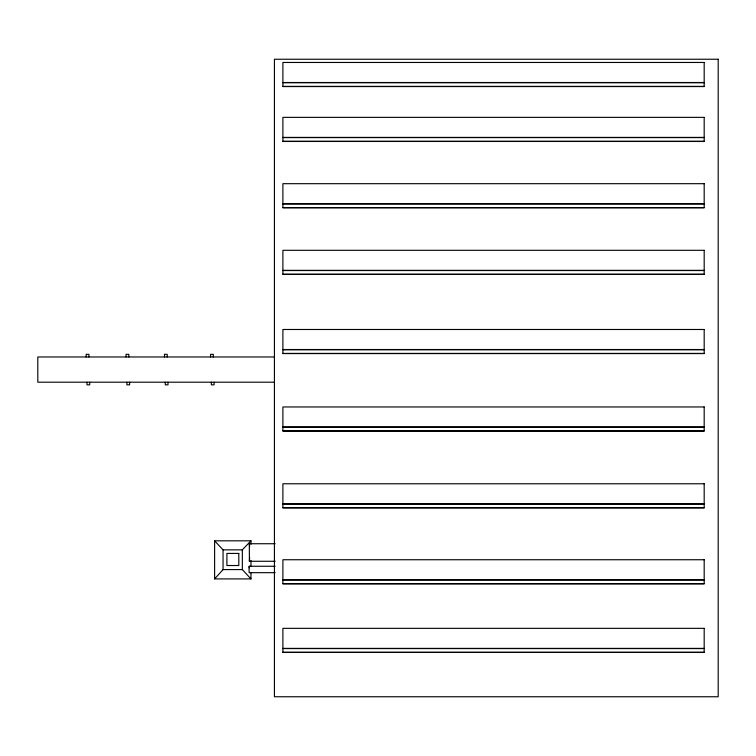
<?xml version="1.0" encoding="UTF-8"?>
<svg xmlns="http://www.w3.org/2000/svg" width="756" height="756" viewBox="0 0 756 756"><rect width="100%" height="100%" fill="white"/><g stroke="black" fill="none" stroke-linecap="round" stroke-linejoin="round"><path stroke-width="1.13" d="M249.65 557.522L249.395 561.273L275.25 561.273M275.203 543.734L249.338 543.734L249.395 561.273M275.165 566.263L249.178 566.263L249.045 569.466L249.178 572.679L275.165 572.679M250.973 573.133L250.973 578.907L214.609 578.907L223.058 569.589L223.058 549.848L214.609 540.823L250.973 540.823L250.973 544.282M250.973 578.907L242.326 569.589L242.326 549.848L250.973 540.823M282.895 82.508L704.186 82.508M282.895 82.706L704.186 82.706M282.895 86.373L704.186 86.373M282.895 137.403L704.186 137.403M282.895 137.611L704.186 137.611M282.895 141.278L704.186 141.278M282.895 203.733L704.186 203.733M282.895 203.94L704.186 203.94M282.895 207.607L704.186 207.607M282.895 270.346L704.186 270.346M282.895 270.553L704.186 270.553M282.895 274.22L704.186 274.22M282.895 349.527L704.186 349.527M282.895 349.735L704.186 349.735M282.895 353.402L704.186 353.402M274.428 356.974L37.8 356.974L37.8 382.196L274.428 382.196M282.895 427.008L704.186 427.008M282.895 427.206L704.186 427.206M282.895 430.873L704.186 430.873M282.895 503.817L704.186 503.817M282.895 504.025L704.186 504.025M282.895 507.692L704.186 507.692M223.058 549.848L242.326 549.848M223.058 569.589L242.326 569.589M282.895 579.786L704.186 579.786M282.895 579.984L704.186 579.984M282.895 583.651L704.186 583.651M282.895 648.383L704.186 648.383M282.895 648.582L704.186 648.582M282.895 652.248L704.186 652.248M249.338 543.734L249.622 546.616M249.178 566.263L249.291 567.869M250.973 560.442L250.973 566.206M214.609 540.823L214.609 578.907M214.099 382.196L214.099 384.842L211.359 384.842L211.359 382.196M213.305 356.974L213.305 354.328L210.565 354.328L210.565 356.974M168.012 382.196L168.012 384.842L165.271 384.842L165.271 382.196M167.218 356.974L167.218 354.328L164.477 354.328L164.477 356.974M129.616 382.196L129.616 384.842L126.876 384.842L126.876 382.196M128.822 356.974L128.822 354.328L126.082 354.328L126.082 356.974M89.709 382.196L89.709 384.842L86.978 384.842L86.978 382.196M88.915 356.974L88.915 354.328L86.184 354.328L86.184 356.974M718.2 59.242L274.428 59.242L274.428 696.758L718.2 696.758L718.2 59.242M704.186 62.464L282.895 62.464L282.895 86.571L704.186 86.571L704.186 62.464M704.186 117.36L282.895 117.36L282.895 141.466L704.186 141.466L704.186 117.36M704.186 183.689L282.895 183.689L282.895 207.796L704.186 207.796L704.186 183.689M704.186 250.302L282.895 250.302L282.895 274.409L704.186 274.409L704.186 250.302M704.186 329.484L282.895 329.484L282.895 353.591L704.186 353.591L704.186 329.484M704.186 406.955L282.895 406.955L282.895 431.062L704.186 431.062L704.186 406.955M704.186 483.774L282.895 483.774L282.895 507.881L704.186 507.881L704.186 483.774M238.801 553.43L226.904 553.43L226.904 565.516L238.801 565.516L238.801 553.43M704.186 559.742L282.895 559.742L282.895 583.849L704.186 583.849L704.186 559.742M704.186 628.34L282.895 628.34L282.895 652.447L704.186 652.447L704.186 628.34"/></g></svg>
